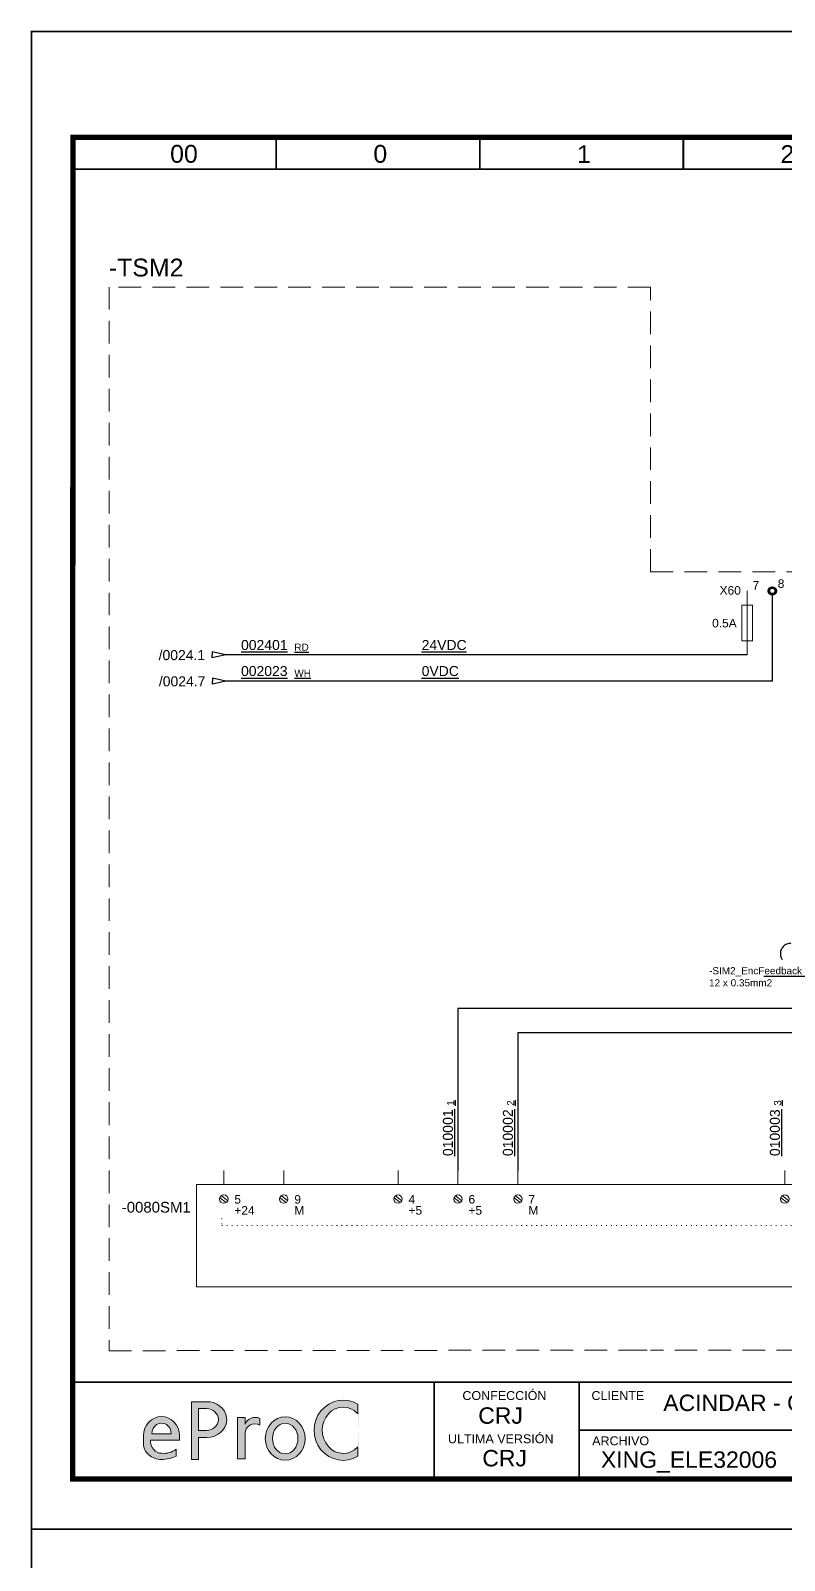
# Model space of a CAD drawing. Header units: millimetres. Extents: x -5035 to 14510, y -7775 to 12.
# Drawn here: x 389.8 to 495.5, y -3066.7 to -2852.2 of the extents above; entities that cross this region are included whole.
import ezdxf
from ezdxf.enums import TextEntityAlignment as Align

# ---------------------------------------------------------------- set-up
doc = ezdxf.new("R2010")
doc.units = ezdxf.units.MM
doc.linetypes.add('ACAD_ISO07W100', pattern=[3, 0, -3])
doc.linetypes.add('HIDDEN2', pattern=[4.762499999999999, 3.175, -1.5875])
for name, color, linetype, lineweight in [('Cables eProC', 81, 'Continuous', 25), ('eProC - L2', 41, 'Continuous', 20), ('Referencias eProC', 61, 'Continuous', 25), ('Rótulo eProC', 222, 'Continuous', 25), ('Textos eProC', 41, 'Continuous', 25)]:
    doc.layers.add(name, color=color, linetype=linetype, lineweight=lineweight)
doc.layers.add('TEXTOS', color=150, linetype='Continuous')
doc.styles.get("Standard").update_dxf_attribs({"font": 'arial.ttf'})

# ---------------------------------------------------------------- blocks, each defined once
blk = doc.blocks.new('eProC - Rótulo')
at = {"layer": 'eProC - L2', "lineweight": 0}
h = blk.add_hatch(color=256, dxfattribs=at)
h.dxf.hatch_style = 1
edge = h.paths.add_edge_path()
edge.add_ellipse((18.25213672028826, -196.9261742999511), major_axis=(0, 2.69398394157768), ratio=0.9394639537380453, start_angle=270, end_angle=450)
edge.add_line((15.721235915227, -196.9261742999488), (15.721235915227, -198.0262406689194))
edge.add_ellipse((18.25213672028826, -198.0262406689176), major_axis=(-2.530900805061371, 0), ratio=0.8765219452336325, start_angle=0, end_angle=90.00000003045925)
edge.add_arc((18.27335383050047, -195.5607843947532), 4.683894425901206, 269.7404606443341, 295.7776069626162)
edge.add_line((20.31028205640587, -199.7785788889764), (20.29822599010674, -198.8274645321544))
edge.add_arc((18.53107238730183, -196.3659306924278), 3.030178328089625, 264.718299702173, 305.6748497988437, ccw=False)
edge.add_ellipse((18.25213672028826, -197.5293953656246), major_axis=(0, -1.853847971147125), ratio=0.8438195784126398, start_angle=270, end_angle=360, ccw=False)
edge.add_line((16.68782350683375, -197.5293953656246), (20.78303752534953, -197.5293953656246))
edge.add_line((20.78303752534953, -197.5293953656246), (20.78303752534964, -196.9261742999511))
edge = h.paths.add_edge_path(flags=16)
edge.add_line((19.61407906036493, -196.6747056132363), (16.8901943802116, -196.6747056132363))
edge.add_ellipse((18.25213672028826, -196.6524970348587), major_axis=(0, 1.493762606582783), ratio=0.9118536529786326, start_angle=269.14812120263406, end_angle=450.85187879736594, ccw=False)
edge = h.paths.add_edge_path()
edge.add_ellipse((24.53606879678694, -194.6480166949741), major_axis=(2.859551306712874, 0), ratio=0.8879042817777737, start_angle=271.7431843167558, end_angle=440.0131197538371)
edge.add_line((25.03197981647497, -192.1474811884746), (22.43893209419025, -192.1474811884746))
edge.add_line((22.43893209419025, -192.1474811884746), (22.43893209419025, -197.188480772912))
edge.add_line((22.43893209419025, -197.188480772912), (22.43893209419025, -200.2321034925712))
edge.add_line((22.43893209419025, -200.2321034925712), (23.45480529619465, -200.2321034925712))
edge.add_line((23.45480529619465, -200.2321034925712), (23.45480529619465, -197.1858495332467))
edge.add_line((23.45480529619465, -197.1858495332467), (24.62305523908697, -197.1858495332467))
edge = h.paths.add_edge_path(flags=16)
edge.add_line((23.45480529619465, -196.1897923405218), (23.45480529619465, -193.1062410494224))
edge.add_line((23.45480529619465, -193.1062410494224), (24.53606879676522, -193.1062410494224))
edge.add_ellipse((24.53606879678694, -194.6480166949741), major_axis=(1.681458667494562, 0), ratio=0.9169274721736568, start_angle=270, end_angle=450, ccw=False)
edge.add_line((24.53606879683048, -196.1897923405218), (23.45480529619465, -196.1897923405218))
h.paths.add_polyline_path([(28.88337502731326, -200.1686943225809), (29.96274090268548, -200.1686943225809), (29.96274090268548, -196.6621550902314, -0.5790308252155739), (32.03007794970472, -195.4418327159001), (32.03007794970472, -194.4851599634876, 0.4270023526849942), (29.96274090268548, -195.3092403231453), (29.96274090268548, -194.3667890582274), (28.88337502731326, -194.3667890582274)])
edge = h.paths.add_edge_path()
edge.add_ellipse((35.59266709558801, -197.314602608275), major_axis=(0, 3.050109259531877), ratio=0.9167500623092966, start_angle=0, end_angle=360)
edge = h.paths.add_edge_path(flags=16)
edge.add_ellipse((35.59266709558801, -197.314602608275), major_axis=(0, 2.152249407964542), ratio=0.8331707360348017, start_angle=0, end_angle=360)
edge = h.paths.add_edge_path()
edge.add_ellipse((43.71944930917152, -196.1511172593932), major_axis=(0, -3.250497670981453), ratio=0.9018554990975474, start_angle=135.331656941236, end_angle=404.668343058764, ccw=False)
edge.add_line((45.78028465666421, -193.8394023104156), (45.78028465666421, -192.5089534251097))
edge.add_ellipse((43.71944930917152, -196.1511172593932), major_axis=(0, -4.224315765563161), ratio=0.963019127378297, start_angle=149.5633998648684, end_angle=390.4366001351317)
edge.add_line((45.78028465666421, -199.7932810936768), (45.78028465666421, -198.4628322083709))
at = {"layer": 'eProC - L2', "lineweight": 5, "const_width": 0.233}
for points in [[(0, 0), (297, 0), (297, -210.0000000000002), (0, -210), (0, 0)], [(5.783499999999549, -189.4009999999998), (291.2164999999995, -189.4009999999998)], [(56.47486139750822, -202.9226231724861), (56.47486139750822, -189.3236231724859)], [(76.84365215121034, -202.9226231724861), (76.84365215121034, -189.3236231724859)], [(160.1370160879637, -203), (160.1370160879637, -189.4009999999998)], [(76.84365215121034, -196.123123172486), (160.1370160879637, -196.123123172486)], [(107.4632783138395, -202.9226231724861), (107.4632783138395, -196.123123172486)], [(132.7952386088173, -202.9226231724861), (132.7952386088173, -196.123123172486)]]:
    blk.add_lwpolyline(points, dxfattribs=at)
at = {"layer": 'eProC - L2', "lineweight": 40, "const_width": 0.75}
blk.add_lwpolyline([(5.783499999999549, -203), (291.2505000000001, -203), (291.2850000000003, -14.87246776690426), (5.817999999999756, -14.87246776690426)], close=True, dxfattribs=at)
at = {"layer": 'eProC - L2', "lineweight": 5, "const_width": 0.233}
for points in [[(34.34049999999991, -19.30656616285751), (5.783499999999663, -19.30656616285751), (5.783499999999549, -14.87246776690426), (34.34049999999979, -14.87246776690426)], [(62.89750000000026, -19.30656616285751), (34.34050000000002, -19.30656616285751), (34.34049999999979, -14.87246776690426), (62.89750000000004, -14.87246776690426)], [(91.4375, -19.30656616285796), (62.88049999999976, -19.30656616285796), (62.88049999999976, -14.87246776690426), (91.4375, -14.87246776690426)], [(119.9608131526145, -19.30656616285796), (91.40381315261425, -19.30656616285796), (91.40381315261413, -14.87246776690472), (119.9608131526143, -14.87246776690472)], [(148.517813152615, -19.30656616285796), (119.9608131526147, -19.30656616285796), (119.9608131526143, -14.87246776690472), (148.5178131526145, -14.87246776690472)], [(177.0578131526145, -19.30656616285842), (148.5008131526142, -19.30656616285842), (148.5008131526142, -14.87246776690472), (177.0578131526145, -14.87246776690472)], [(205.581126305229, -19.30656616285751), (177.0241263052287, -19.30656616285751), (177.0241263052285, -14.87246776690426), (205.5811263052287, -14.87246776690426)], [(234.1381263052294, -19.30656616285751), (205.5811263052292, -19.30656616285751), (205.5811263052287, -14.87246776690426), (234.138126305229, -14.87246776690426)], [(262.6781263052289, -19.30656616285796), (234.1211263052287, -19.30656616285796), (234.1211263052287, -14.87246776690426), (262.6781263052289, -14.87246776690426)], [(291.2014394578434, -19.30656616285751), (262.6444394578432, -19.30656616285751), (262.644439457843, -14.87246776690426), (291.2014394578432, -14.87246776690426)]]:
    blk.add_lwpolyline(points, close=True, dxfattribs=at)
at = {"layer": 'eProC - L2', "lineweight": 0, "const_width": 0.233}
blk.add_lwpolyline([(272.2141748043123, -203), (272.2141748043123, -189.4009999999998)], dxfattribs=at)
at = {"layer": 'eProC - L2', "lineweight": 0}
for points in [[(22.43893209419025, -197.188480772912), (22.43893209419025, -192.1474811884746), (25.03197981648179, -192.1474811884746)], [(23.45480529619465, -197.188480772912), (23.45480529619465, -200.2321034925712), (22.43893209419025, -200.2321034925712), (22.43893209419025, -192.1474811884746), (23.45480529619465, -192.1474811884746)], [(45.78028465666421, -192.5089534251097), (45.78028465666421, -193.8394023104156)], [(23.45480529619465, -193.1062410494224), (23.45480529619465, -196.1897923405218)], [(24.5360687967883, -193.1062410494224), (23.45480529619465, -193.1062410494224), (23.45480529619465, -196.1897923405218), (24.5360687967883, -196.1897923405218)], [(29.96274090268548, -196.6284768904829), (29.96274090268548, -200.1686943225809), (28.88337502731326, -200.1686943225809), (28.88337502731326, -194.3667890582274), (29.96274090268548, -194.3667890582274), (29.96274090268548, -195.3092403231431)], [(32.03007794970472, -195.4418327159001), (32.03007794970472, -194.4851599634871)], [(15.721235915227, -196.9261742999511), (15.721235915227, -198.0262406689176)], [(16.89019438021217, -196.6747056132363), (19.61407906036425, -196.6747056132363)], [(20.78303752534953, -197.5293953656246), (20.78303752534953, -196.9261742999511)], [(24.62305523906866, -197.1858495332467), (23.45480529619465, -197.1858495332467)], [(20.78303752534953, -197.5293953656246), (16.68782350683296, -197.5293953656246)], [(20.31028205640587, -199.7785788889755), (20.29822599010674, -198.8274645321535)], [(45.78028465666421, -198.4628322083713), (45.78028465666421, -199.7932810936768)]]:
    blk.add_lwpolyline(points, dxfattribs=at)
for centre, radius, start, end in [((31.39091835090221, -195.8868887166072), 1.540574078083927, 65.48798580094844, 157.9783705209563), ((31.34663979589845, -196.6453159903344), 1.384001337398694, 60.40847701888465, 180.6971331110832), ((18.53107238730195, -196.3659306924278), 3.030178328089643, 264.7182996994936, 305.674849798842), ((18.27335383050047, -195.5607843947532), 4.683894425901305, 269.7404606254545, 295.7776069626336)]:
    blk.add_arc(centre, radius, start, end, dxfattribs=at)
for centre, major_axis, ratio, start_param, end_param in [((24.53606879678694, -194.6480166949741), (2.859551306712874, 0), 0.8879042817777737, 4.742813286181207, 7.679677691676559), ((43.71944930917152, -196.1511172593932), (0, -4.224315765563161), 0.963019127378297, 2.610373768118795, 6.814404192650585), ((43.71944930917152, -196.1511172593932), (0, -3.250497670981453), 0.9018554990975474, 2.361982995804007, 7.062794964965373), ((18.25213672028826, -196.9261742999511), (0, 2.69398394157768), 0.9394639537380453, 4.71238898038469, 7.853981633974483), ((18.25213672028826, -196.6524970348587), (0, 1.493762606582783), 0.9118536529786326, 4.697520890542724, 7.868849723816449), ((24.53606879678694, -194.6480166949741), (1.681458667494562, 0), 0.9169274721736568, 4.71238898038469, 7.853981633974483), ((18.25213672028826, -198.0262406689176), (-2.530900805061371, 0), 0.8765219452336325, 0, 1.570796327326511), ((18.25213672028826, -197.5293953656246), (0, -1.853847971147125), 0.8438195784126398, 4.71238898038469, 6.283185307179586)]:
    blk.add_ellipse(centre, major_axis=major_axis, ratio=ratio, start_param=start_param, end_param=end_param, dxfattribs=at)
for major_axis, ratio in [((0, 3.050109259531877), 0.9167500623092966), ((0, 2.152249407964542), 0.8331707360348017)]:
    blk.add_ellipse((35.59266709558801, -197.314602608275), major_axis=major_axis, ratio=ratio, dxfattribs=at)
at = {"layer": 'eProC - L2', "lineweight": 20, "char_height": 2.5, "attachment_point": 7}
for s, insert in [('{\\fArial|b0|i0|c0|p18;00}', (19.45209767577444, -18.45176193203861)), ('{\\fArial|b0|i0|c0|p18;0}', (47.95841082838848, -18.45176193204053)), ('{\\fArial|b0|i0|c0|p18;1}', (76.51541082838872, -18.45176193203906)), ('{\\fArial|b0|i0|c0|p18;2}', (105.0554108283887, -18.45176193203906)), ('{\\fArial|b0|i0|c0|p18;3}', (133.6124108283885, -18.45176193203906)), ('{\\fArial|b0|i0|c0|p18;4}', (162.1354108283886, -18.45176193203906)), ('{\\fArial|b0|i0|c0|p18;5}', (190.6924108283889, -18.45176193203906)), ('{\\fArial|b0|i0|c0|p18;6}', (219.2324108283888, -18.45176193203906)), ('{\\fArial|b0|i0|c0|p18;7}', (247.7714108283886, -18.45176193203906)), ('{\\fArial|b0|i0|c0|p18;8}', (276.3114108283885, -18.45176193203906))]:
    blk.add_mtext(s, dxfattribs=dict(at, insert=insert))
at = {"layer": 'eProC - L2', "attachment_point": 7}
for s, insert, char_height in [('{\\fArial|b0|i0|c0|p18;CONFECCIÓN }', (60.44413231986846, -191.9323770540059), 1.255239842187869), ('{\\fArial|b0|i0|c0|p18;CLIENTE}', (78.54848969712793, -191.9323770540059), 1.255239842187869), ('{\\fArial|b0|i0|c0|p18;CRJ}', (62.66984818896753, -195.2786288782686), 2.305149634601388), ('{\\fArial|b0|i0|c0|p18;ACINDAR - Grupo AcerolMittal}', (88.62083612340257, -194.1530265221377), 2.305149634601388), ('{\\fArial|b0|i0|c0|p18;GRUPO}', (273.3085936568314, -193.6147217329662), 1.255239842187869), ('{\\fArial|b0|i0|c0|p18;ULTIMA VERSIÓN}', (58.41840193245116, -197.989487357172), 1.255239842187869), ('{\\fArial|b0|i0|c0|p18;ARCHIVO}', (78.64627760704661, -198.2800028847432), 1.255239842187869), ('{\\fArial|b0|i0|c0|p18;VERSIÓN}', (109.503126452717, -198.2800028847432), 1.255239842187869), ('{\\fArial|b0|i0|c0|p18;FECHA}', (134.6501022744314, -198.2800028847432), 1.255239842187869), ('{\\fArial|b0|i0|c0|p18;CRJ}', (63.23684171670493, -201.2539878171506), 2.305149634601388), ('{\\fArial|b0|i0|c0|p18;XING_ELE32006}', (79.87327899639467, -202.087657779754), 2.305149634601388), ('{\\fArial|b0|i0|c0|p18;A0}', (119.6550813409899, -200.9525265221378), 2.305149634601388), ('{\\fArial|b0|i0|c0|p18;28/08/20}', (141.867730192314, -201.0108573813513), 2.305149634601388), ('{\\fArial|b0|i0|c0|p18;PÁG.}', (275.8581421672325, -199.6374450480862), 1.255239842187869)]:
    blk.add_mtext(s, dxfattribs=dict(at, insert=insert, char_height=char_height))
at = {"layer": 'eProC - L2', "insert": (215.9882582192838, -192.6668423217829), "char_height": 2.5, "width": 89.0142959662885, "attachment_point": 2}
blk.add_mtext('{\\fArial|b0|i0|c0|p18;SIMOTION 2 - TIJERAS SH18BM, SH1B, SH2B}', dxfattribs=at)
at = {"layer": 'eProC - L2'}
for tag, p in [('GR', (284.9388241817146, -193.1055635700077)), ('PG', (284.9388241817146, -198.932405996431))]:
    blk.add_attdef(tag, text='', height=3, dxfattribs=at).set_placement(p, align=Align.MIDDLE)
blk.add_attdef('DESCRIPCIÓN', text='', height=1.8, dxfattribs=at).set_placement((216.3124805672701, -199.6093158954159), align=Align.CENTER)
blk = doc.blocks.new('EntradaEncoder')
at = {"layer": 'eProC - L2'}
blk.add_lwpolyline([(0, 0), (285.3993131526131, 0), (285.3993131526131, -170.0944338371428), (0, -170.0944338371428)], close=True, dxfattribs=at)
for points in [[(21.16864936152524, -140.440132560896), (21.16864936152524, -142.398420619621)], [(29.57965510321287, -140.440132560896), (29.57965510321287, -142.398420619621)], [(45.59635857691865, -140.440132560896), (45.59635857691865, -142.398420619621)], [(54.00736431860628, -140.440132560896), (54.00736431860628, -142.398420619621)], [(62.41837006029391, -140.440132560896), (62.41837006029391, -142.398420619621)], [(99.86512630522884, -140.440132560896), (99.86512630522884, -142.398420619621)], [(128.4221263052295, -140.440132560896), (128.4221263052295, -142.398420619621)], [(156.9621263052286, -140.440132560896), (156.9621263052286, -142.398420619621)], [(185.4854394578433, -140.440132560896), (185.4854394578433, -142.3984179075387)], [(214.042439457844, -140.440132560896), (214.042439457844, -142.398420619621)], [(242.5824394578431, -140.440132560896), (242.5824394578431, -142.398420619621)], [(256.3939237839822, -142.398420619621), (17.33208903761988, -142.3984206196237)], [(17.33208903761988, -156.7231341166125), (17.33208903761988, -142.3984206196237)], [(256.3939237839822, -142.398420619621), (256.3939237839822, -156.7231341166107)], [(21.47996985772625, -144.9293886112782), (20.61432363544191, -144.2455740360647)], [(20.82690637296582, -143.9584135324476), (21.71011254443511, -144.6560995356003)], [(29.89097559941388, -144.9293886112782), (29.02532937712954, -144.2455740360647)], [(29.23791211465345, -143.9584135324476), (30.12111828612274, -144.6560995356003)], [(45.90767907311965, -144.9293886112782), (45.04203285083531, -144.2455740360647)], [(45.25461558835923, -143.9584135324476), (46.13782175982851, -144.6560995356003)], [(54.31868481480728, -144.9293886112782), (53.45303859252294, -144.2455740360647)], [(53.66562133004686, -143.9584135324476), (54.54882750151614, -144.6560995356003)], [(62.72969055649492, -144.9293886112782), (61.86404433421058, -144.2455740360647)], [(62.07662707173449, -143.9584135324476), (62.95983324320378, -144.6560995356003)], [(100.1594558671877, -144.9293858991959), (99.29380964490338, -144.2455713239824)], [(99.5063923824273, -143.9584108203653), (100.3895985538966, -144.6560968235181)], [(128.716446761031, -144.9293886112782), (127.8508005387466, -144.2455740360647)], [(128.0633832762705, -143.9584135324476), (128.9465894477398, -144.6560995356003)], [(157.2564513141078, -144.9293886112782), (156.3908050918235, -144.2455740360647)], [(156.6033878293474, -143.9584135324476), (157.4865940008167, -144.6560995356003)], [(185.7797644667226, -144.9293886112782), (184.9141182444382, -144.2455740360647)], [(185.1267009819621, -143.9584135324476), (186.0099071534314, -144.6560995356003)], [(214.353759954045, -144.9293886112782), (213.4881137317607, -144.2455740360647)], [(213.7006964692846, -143.9584135324476), (214.5839026407539, -144.6560995356003)], [(242.8937599540441, -144.9293886112782), (242.0281137317597, -144.2455740360647)], [(242.2406964692836, -143.9584135324476), (243.1239026407529, -144.6560995356003)], [(17.33208903761988, -156.7231341166125), (256.3939237839822, -156.7231341166107)]]:
    blk.add_lwpolyline(points, dxfattribs=at)
at = {"layer": 'eProC - L2', "linetype": 'ACAD_ISO07W100', "ltscale": 0.2}
for points in [[(20.89215279845666, -147.1634680588832), (20.89215279845666, -148.1278432338931), (132.4220374803754, -148.1278432338931)], [(245.2830860607482, -147.1634680588832), (245.2830860607482, -148.1278432338931), (155.9150289305162, -148.1278432338931)]]:
    blk.add_lwpolyline(points, dxfattribs=at)
blk.add_lwpolyline([(132.4220374803754, -148.067599904809), (154.9079493906447, -148.067599904809), (154.9079493906447, -150.738107827261), (132.4220374803754, -150.738107827261)], close=True, dxfattribs=at)
at = {"layer": 'eProC - L2'}
for centre in [(21.16864936152524, -144.4336702125402), (29.57965510321287, -144.4336702125402), (45.59635857691865, -144.4336702125402), (54.00736431860628, -144.4336702125402), (62.41837006029391, -144.4336702125402), (99.84813537098671, -144.4336675004579), (128.40512626483, -144.4336702125402), (156.9451308179068, -144.4336702125402), (185.4684439705215, -144.4336702125402), (214.042439457844, -144.4336702125402), (242.5824394578431, -144.4336702125402)]:
    blk.add_circle(centre, 0.5853692699507881, dxfattribs=at)
at = {"layer": 'eProC - L2', "char_height": 1.2, "attachment_point": 1}
for s, insert in [('5', (22.64074206018995, -143.8626608519253)), ('+24', (22.64074206018995, -145.4184915963048)), ('9', (31.05174780187758, -143.8626608519253)), ('M', (31.05174780187758, -145.4184915963048)), ('4', (47.06845127558336, -143.8626608519253)), ('+5', (47.06845127558336, -145.4184915963048)), ('+5', (55.47945701727099, -145.4184915963048)), ('6', (55.47945701727099, -143.8626608519253)), ('7', (63.89046275895862, -143.8626608519253)), ('M', (63.89046275895862, -145.4184915963048)), ('CH1.A', (101.3202280696514, -145.6293309166153)), ('15', (101.3202280696514, -143.862658139843)), ('CH1.A_N', (129.8772189634947, -145.6293336286976)), ('14', (129.8772189634947, -143.8626608519253)), ('CH1.B', (158.4172235165715, -145.6293336286976)), ('13', (158.4172235165715, -143.8626608519253)), ('CH1.B_N', (186.9405366691863, -145.6293336286976)), ('12', (186.9405366691863, -143.8626608519253)), ('CH1.Z', (215.5145321565087, -145.6293336286976)), ('10', (215.5145321565087, -143.8626608519253)), ('CH1.Z_N', (244.0545321565078, -145.6293336286976)), ('11', (244.0545321565078, -143.8626608519253))]:
    blk.add_mtext_dynamic_manual_height_columns(s, width=3.250252668158737, gutter_width=7.5, heights=[0], dxfattribs=dict(at, insert=insert))
at = {"layer": 'eProC - L2'}
for tag, p in [('GXX1', (16.52262650177545, -144.0058911814467)), ('ID1', (16.52262650177545, -146.32201456447))]:
    blk.add_attdef(tag, text='', height=1.5, dxfattribs=at).set_placement(p, align=Align.RIGHT)
for tag, height, p in [('BYTE', 1.2, (143.7363716029267, -149.965238330682)), ('DESC1', 1.4, (143.66499343551, -153.8437915052054))]:
    blk.add_attdef(tag, text='', height=height, dxfattribs=at).set_placement(p, align=Align.CENTER)
blk = doc.blocks.new('eProC - Referencia Cable')
at = {"layer": 'Referencias eProC'}
for points in [[(0, 0), (-1.863388116944407, 0.4313419375316698), (-1.863388116944407, 0)], [(0, 0), (-1.863388116944407, -0.4313419375316698), (-1.863388116944407, 0)]]:
    blk.add_lwpolyline(points, dxfattribs=at)
blk.add_attdef('/XX.X', text='', height=1.4, dxfattribs=at).set_placement((-2.869272252259179, -0.7328899879939854), align=Align.RIGHT)
blk = doc.blocks.new('eProC - Borne 2.0')
at = {"layer": 'Cables eProC'}
h = blk.add_hatch(dxfattribs=at)
h.set_pattern_fill('ANSI31', color=256, scale=0.0279171615287314)
h.set_pattern_definition([(45, (-2462.882078904184, -2995.577827000979), (-0.06267581517531662, 0.06267581517531662), [])])
edge = h.paths.add_edge_path()
edge.add_arc((0, -0.4535599239779913), 0.5742361460052544, 0, 360)
edge = h.paths.add_edge_path(flags=17)
edge.add_arc((2.775557561562891e-17, -0.4535599239779913), 0.3850599639098976, 0, 360)
for radius in [0.5742361460052052, 0.3850599639097176]:
    blk.add_circle((0, -0.4535599239779913), radius, dxfattribs=at)

msp = doc.modelspace()

# ---------------------------------------------------------------- linework, layer by layer
at = {"layer": 'Cables eProC'}
for p, q in [((493.8327818778276, -2943.420540809201), (493.8327818778276, -2931.349619746567)), ((490.3070086189351, -2939.744110095076), (417.154684445387, -2939.744110095077)), ((493.8327818778276, -2943.420540809201), (417.1883712927728, -2943.420540809201)), ((449.7442987639931, -2989.35222466159), (449.7442987639931, -3012.067779229122)), ((499.0333536031485, -2989.35222466159), (449.7442987639931, -2989.35222466159)), ((458.1553045056808, -2992.710345422449), (458.1553045056808, -3012.067779229122)), ((458.1553045056808, -2992.710345422449), (502.391474364007, -2992.710345422449))]:
    msp.add_line(p, q, dxfattribs=at)
at = {"layer": 'Cables eProC', "linetype": 'HIDDEN2'}
msp.add_arc((496.4230555720278, -2981.64456050834), 1.457332419244267, 90.00000000000448, 269.9999999999955, dxfattribs=at)
at = {"layer": 'eProC - L2'}
for p, q in [((490.3070086189351, -2932.775383600561), (490.3070086189351, -2930.775383600561)), ((489.5570086189351, -2937.775383600561), (489.5570086189351, -2932.775383600561)), ((489.5570086189351, -2932.775383600561), (491.0570086189351, -2932.775383600561)), ((490.3070086189351, -2937.775383600561), (490.3070086189351, -2932.775383600561)), ((491.0570086189351, -2932.775383600561), (491.0570086189351, -2937.775383600561)), ((491.0570086189351, -2937.775383600561), (489.5570086189351, -2937.775383600561)), ((490.3070086189351, -2937.775383600561), (490.3070086189351, -2939.744110095076))]:
    msp.add_line(p, q, dxfattribs=at)
at = {"layer": 'eProC - L2', "linetype": 'HIDDEN2'}
for points in [[(400.8030693987005, -2888.159298154664), (400.8030693987005, -3002.510760314022), (400.8030693987005, -3037.323839096811), (473.0999189901561, -3037.234751734002), (476.7503852583394, -3037.234751734002)], [(476.7503852583396, -2928.107417415435), (476.7503852583396, -2888.159298154664), (400.8030693987005, -2888.159298154664)], [(476.7503852583396, -2928.107417415435), (673.8112172843321, -2928.107417415435), (673.8112172843321, -3037.234751734002), (476.7503852583394, -3037.234751734002)]]:
    msp.add_lwpolyline(points, dxfattribs=at)
at = {"layer": 'TEXTOS'}
msp.add_line((492.6492031326634, -2984.81512400792), (542.7078650727562, -2984.81512400792), dxfattribs=at)

# ---------------------------------------------------------------- block references
msp.add_blockref('eProC - Borne 2.0', (493.8327818778276, -2930.321823676583))
at = {"layer": 'Cables eProC'}
ref = msp.add_blockref('eProC - Rótulo', (389.9189344453871, -2852.321080505369), dxfattribs=at)
ref.add_attrib('HOJA', '0100', dxfattribs={"layer": 'Rótulo eProC', "color": 6, "height": 3}).set_placement((672.460216396531, -3048.029212652273), align=Align.MIDDLE)
ref.add_attrib('SIG', '0102', dxfattribs={"layer": 'Rótulo eProC', "color": 6, "height": 1.5}).set_placement((679.8076737603978, -3053.692714064132), align=Align.RIGHT)
ref.add_attrib('DESCRIPCIÓN', 'ENCODER X3 - SH18B', dxfattribs={"layer": 'Rótulo eProC', "color": 6, "height": 1.8}).set_placement((606.2314150126576, -3051.930396400785), align=Align.CENTER)
ref = msp.add_blockref('EntradaEncoder', (395.7369344453869, -2871.627646668226), dxfattribs=at)
ref.add_attrib('ID1', '-0080SM1', dxfattribs={"layer": 'eProC - L2', "height": 1.5}).set_placement((412.2595609471623, -3017.949661232696), align=Align.RIGHT)
ref.add_attrib('DESC1', 'SIMOTION 240-1AA00-0AA0', dxfattribs={"layer": 'eProC - L2', "height": 1.4}).set_placement((539.4019278808969, -3025.471438173432), align=Align.CENTER)
ref.add_attrib('BYTE', 'X3', dxfattribs={"layer": 'eProC - L2', "height": 1.2}).set_placement((539.4733060483136, -3021.592884998908), align=Align.CENTER)
for p, values in [((417.154684445387, -2939.744110095077), {'/XX.X': '/0024.1'}), ((417.1883712927728, -2943.420540809201), {'/XX.X': '/0024.7'})]:
    msp.add_blockref('eProC - Referencia Cable', p, dxfattribs=at).add_auto_attribs(values)
ref = msp.add_blockref('eProC - Rótulo', (389.9189344453871, -3062.321080505369), dxfattribs=at)
ref.add_attrib('HOJA', '0102', dxfattribs={"layer": 'Rótulo eProC', "color": 6, "height": 3}).set_placement((672.460216396531, -3258.029212652273), align=Align.MIDDLE)
ref.add_attrib('SIG', '0104', dxfattribs={"layer": 'Rótulo eProC', "color": 6, "height": 1.5}).set_placement((679.8076737603978, -3263.692714064132), align=Align.RIGHT)
ref.add_attrib('DESCRIPCIÓN', 'ENCODER X4 - SH1BM', dxfattribs={"layer": 'Rótulo eProC', "color": 6, "height": 1.8}).set_placement((606.2314150126576, -3261.930396400785), align=Align.CENTER)

# ---------------------------------------------------------------- texts
at = {"layer": 'Cables eProC', "attachment_point": 1}
for s, heights, insert, char_height in [('{\\L002401}', [0], (419.3162835698726, -2937.659837702774), 1.4), ('{\\LRD}', [0], (426.7944362474058, -2938.171810521029), 1), ('{\\L24VDC}', [0], (444.6508067995068, -2937.659837702774), 1.4), ('{\\L002023}', [1.685729877216917], (419.3162835698726, -2941.31243325404), 1.4), ('{\\LWH}', [0], (426.7944362474058, -2941.824406072294), 1), ('{\\L0VDC}', [0], (444.6508067995068, -2941.31243325404), 1.4)]:
    msp.add_mtext_dynamic_manual_height_columns(s, width=4.535518463554467, gutter_width=12.5, heights=heights, dxfattribs=dict(at, insert=insert, char_height=char_height))
at = {"layer": 'Cables eProC', "attachment_point": 1, "rotation": 90}
for s, width, heights, insert, char_height in [('{\\L1}', 7.623669181957666, [1.44525800835805], (448.2155315868901, -3002.969878302566), 1), ('{\\L2}', 4.535518463554467, [0], (456.6265373285777, -3002.969878302563), 1), ('\\pxt2;{\\L3}', 4.535518463554467, [0], (494.0732935735126, -3002.969878302563), 1), ('{\\L01}', 4.535518463554467, [0], (447.6324245026574, -3005.645021686747), 1.4), ('{\\L02}', 4.535518463554467, [0], (456.043430244345, -3005.645021686745), 1.4), ('{\\L03}', 4.535518463554467, [0], (493.4901864892799, -3005.645021686745), 1.4), ('{\\L0100}', 4.535518463554467, [0], (447.6324245026574, -3010.027782089241), 1.4), ('{\\L0100}', 4.535518463554467, [0], (456.043430244345, -3010.027782089241), 1.4), ('{\\L0100}', 4.535518463554467, [0], (493.4901864892799, -3010.027782089241), 1.4)]:
    msp.add_mtext_dynamic_manual_height_columns(s, width=width, gutter_width=12.5, heights=heights, dxfattribs=dict(at, insert=insert, char_height=char_height))
at = {"layer": 'TEXTOS', "char_height": 1, "attachment_point": 1}
for s, insert in [('-SIM2_EncFeedback', (484.9589982598236, -2983.538958519791)), ('12 x 0.35mm2', (484.9589982598236, -2985.229801158922))]:
    msp.add_mtext_dynamic_manual_height_columns(s, width=11.45518471732066, gutter_width=12.5, heights=[0], dxfattribs=dict(at, insert=insert))
at = {"layer": 'Textos eProC'}
for s, width, heights, insert, char_height, attachment_point in [('-TSM2', 18.31215520775731, [0], (400.7685693987003, -2886.718181202764), 2.5, 7), ('\\pxql;X60', 1.2, [1.790739130511867], (486.4377506215848, -2930.102443215155), 1.2, 1), ('7', 1.2, [3.421988905219479], (491.0639745572432, -2929.379554655301), 1.2, 1), ('\\pxql;8', 1.2, [3.421988905219479], (494.5897478161356, -2929.150252895035), 1.2, 1), ('\\pxql;0.5A', 1.2, [1.790739130511867], (485.385002434845, -2934.694008236321), 1.2, 1)]:
    msp.add_mtext_dynamic_manual_height_columns(s, width=width, gutter_width=12.5, heights=heights, dxfattribs=dict(at, insert=insert, char_height=char_height, attachment_point=attachment_point))

doc.saveas('drawing.dxf')
